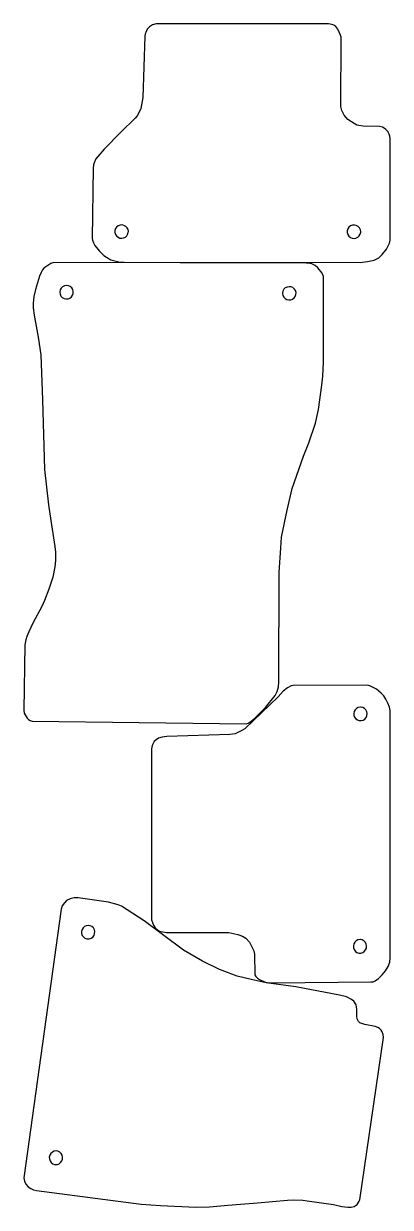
# Model space of a CAD drawing. Header units: millimetres. Extents: x 1880 to 2499, y 1 to 1999.
import ezdxf

# ---------------------------------------------------------------- set-up
doc = ezdxf.new("R2010")
doc.units = ezdxf.units.MM

msp = doc.modelspace()

# ---------------------------------------------------------------- linework, layer by layer
at = {"color": 7}
for points in [[(2050.1, 1596.5), (2448, 1595.8), (2460.7, 1597.3), (2471.5, 1599.8), (2479.5, 1603.7), (2485.5, 1609.2), (2492.5, 1618.4), (2495.5, 1623.9), (2497.5, 1628.6), (2498.6, 1633.8), (2499, 1805), (2498.3, 1809.3), (2497.2, 1812.6), (2494.8, 1816.8), (2491.7, 1820.4), (2488.9, 1822.8), (2485.6, 1824.4), (2480.7, 1825.7), (2453.2, 1825.8), (2445.7, 1826.9), (2442.6, 1827.9), (2433.3, 1833.2), (2427.6, 1837.4), (2420.9, 1844.8), (2417.2, 1852.2), (2415.8, 1859.2), (2415.9, 1976.3), (2415.1, 1979.6), (2410.7, 1989.5), (2407.1, 1994), (2403.7, 1996.4), (2400.1, 1997.8), (2394.7, 1999), (2104.1, 1999), (2097.8, 1996.9), (2092.5, 1993.4), (2088.9, 1989.5), (2086.3, 1984.2), (2085.5, 1981.8), (2085.1, 1978.1), (2081.6, 1874.3), (2078.1, 1855.8), (2076.3, 1851.7), (2071.9, 1843.7), (2068.5, 1839.5), (2044.2, 1815.6), (2016.5, 1787.2), (2002.3, 1771.1), (1999.2, 1764.1), (1998, 1760.9), (1997.8, 1755.9), (1996.2, 1636.1), (1996.8, 1633.3), (1998.2, 1628.8), (2000.6, 1624.8), (2008.1, 1615.2), (2015.5, 1607.9), (2020, 1604.6), (2027.7, 1600.4), (2041.1, 1597.1)], [(2057.1, 1648), (2056.5, 1651.4), (2054.9, 1654.6), (2052.7, 1656.8), (2049.6, 1658.5), (2046.5, 1659.2), (2043, 1658.9), (2040, 1657.8), (2037.2, 1655.6), (2035.4, 1653.1), (2034.3, 1649.8), (2034.2, 1646.7), (2035.2, 1643.3), (2036.9, 1640.7), (2039.6, 1638.4), (2042.5, 1637.2), (2046, 1636.8), (2049.1, 1637.3), (2052.3, 1638.9), (2054.6, 1641), (2056.4, 1644.1), (2057, 1647.1)], [(2449.1, 1647.7), (2448.5, 1651.2), (2446.9, 1654.3), (2444.7, 1656.5), (2441.6, 1658.3), (2438.5, 1658.9), (2435, 1658.7), (2432, 1657.5), (2429.2, 1655.4), (2427.4, 1652.9), (2426.3, 1649.5), (2426.2, 1646.4), (2427.2, 1643), (2428.9, 1640.5), (2431.6, 1638.2), (2434.5, 1636.9), (2438, 1636.5), (2441.1, 1637), (2444.3, 1638.6), (2446.6, 1640.8), (2448.4, 1643.8), (2449, 1646.8)], [(2356.8, 1595), (1931.2, 1595.6), (1926, 1594), (1921, 1590.9), (1914.7, 1586.2), (1912.3, 1583.4), (1909.7, 1579), (1907, 1572.9), (1900.4, 1550.1), (1897.8, 1538.3), (1896.4, 1526.6), (1896.4, 1519.2), (1898.1, 1506.7), (1904.8, 1470), (1909.3, 1440.2), (1912, 1364), (1915.5, 1246.5), (1922.3, 1186.8), (1926, 1160.4), (1933.2, 1116.7), (1934.2, 1106.8), (1934.2, 1092.6), (1933.1, 1082.3), (1929.5, 1064.7), (1923.1, 1044.4), (1915.7, 1025.5), (1910.9, 1015.1), (1895.8, 986.9), (1889.1, 972.7), (1885.7, 964.6), (1884.1, 958.8), (1882.4, 950.3), (1880.5, 840), (1881.4, 835.2), (1886.1, 826.8), (1888.6, 824.5), (1891.4, 822.7), (1894.9, 821.5), (2255.6, 817.3), (2259.2, 818.3), (2263.7, 820.8), (2270.6, 826.6), (2288.4, 844.9), (2305, 865.2), (2308.2, 871.7), (2310.3, 879.6), (2310.9, 887.2), (2311.5, 1072.7), (2314.1, 1114.2), (2315.7, 1132.4), (2324.9, 1177.6), (2333.2, 1214.5), (2352.8, 1268.7), (2361.7, 1291.4), (2372.5, 1324.5), (2378.1, 1348), (2383.7, 1388.9), (2385.3, 1404.1), (2386.1, 1427.7), (2386, 1572.4), (2384.1, 1578), (2376.5, 1587.1), (2372, 1590.9), (2366.8, 1593.4), (2363.5, 1594.2)], [(1941.3, 1545.7), (1941.8, 1542.2), (1943.4, 1539), (1945.6, 1536.8), (1948.7, 1535.1), (1951.8, 1534.4), (1955.4, 1534.7), (1958.3, 1535.8), (1961.1, 1538), (1962.9, 1540.5), (1964, 1543.8), (1964.1, 1546.9), (1963.1, 1550.3), (1961.5, 1552.9), (1958.7, 1555.2), (1955.9, 1556.4), (1952.3, 1556.9), (1949.2, 1556.3), (1946, 1554.7), (1943.7, 1552.6), (1942, 1549.5), (1941.3, 1546.5)], [(2317.1, 1543.8), (2317.6, 1540.4), (2319.2, 1537.2), (2321.4, 1535), (2324.5, 1533.3), (2327.6, 1532.6), (2331.2, 1532.9), (2334.1, 1534), (2336.9, 1536.2), (2338.7, 1538.7), (2339.8, 1542), (2339.9, 1545.1), (2338.9, 1548.5), (2337.3, 1551.1), (2334.5, 1553.4), (2331.7, 1554.6), (2328.1, 1555), (2325, 1554.5), (2321.8, 1552.9), (2319.5, 1550.8), (2317.8, 1547.7), (2317.1, 1544.7)], [(2499, 422.3), (2499, 839.7), (2497.6, 845.5), (2495, 852.2), (2491.6, 859), (2487.9, 864.3), (2483.7, 869), (2475.6, 875.8), (2465.3, 880.6), (2460.7, 882.2), (2335, 882), (2331.5, 881), (2325.5, 877.8), (2318.5, 872.1), (2309.7, 862.9), (2253.3, 808.5), (2248.6, 805.6), (2237, 800.5), (2228.4, 799), (2121.9, 795.6), (2113.9, 794.5), (2107.9, 793), (2104.2, 790.4), (2100.7, 787.2), (2098.7, 784.2), (2097.4, 780.3), (2096.2, 775.2), (2096.2, 486.5), (2099.4, 477.1), (2102.4, 472.9), (2106.2, 469.2), (2109.7, 467.2), (2115, 465.8), (2121.4, 464.9), (2226.6, 464.7), (2241.5, 461.8), (2249.9, 458.8), (2255, 455.6), (2261.3, 448.7), (2268.5, 434), (2269.7, 428.3), (2270.5, 393.7), (2271.9, 390.8), (2274.9, 388), (2278.5, 385.4), (2287, 381.7), (2294.2, 380.2), (2300.2, 379.7), (2466, 381.4), (2469.8, 381.9), (2473.3, 383.5), (2478.8, 387.1), (2485.4, 393.5), (2490.8, 400), (2495.4, 407.7), (2498.4, 414.7)], [(2448.5, 845.4), (2445, 844.8), (2441.9, 843.2), (2439.7, 841), (2437.9, 837.9), (2437.3, 834.8), (2437.6, 831.3), (2438.7, 828.3), (2440.9, 825.5), (2443.4, 823.7), (2446.7, 822.6), (2449.8, 822.5), (2453.2, 823.5), (2455.8, 825.2), (2458.1, 827.9), (2459.3, 830.8), (2459.7, 834.4), (2459.2, 837.5), (2457.6, 840.7), (2455.4, 842.9), (2452.4, 844.7), (2449.4, 845.4)], [(1943.9, 504.2), (1880.5, 51), (1881.6, 45.3), (1884.1, 40.3), (1888.3, 35.4), (1892.4, 32.6), (1896.8, 30.7), (1902.2, 29.2), (2078.6, 6.2), (2111.5, 3.9), (2171.1, 1), (2194.2, 2), (2225, 4.6), (2275.2, 8.7), (2325.6, 13.2), (2335.8, 13.7), (2351.6, 12.9), (2358.8, 12.2), (2403.1, 5.8), (2417.4, 2.5), (2427.2, 1), (2433.2, 1), (2437.8, 2.4), (2442.9, 6), (2446.7, 11.4), (2447.7, 13.9), (2487.4, 287.4), (2487.1, 292.8), (2485.4, 297.1), (2483.3, 300), (2480.5, 302.7), (2477.8, 304.5), (2473.5, 306), (2456.2, 309.4), (2447.4, 312.7), (2445.4, 314.7), (2443.1, 319), (2442.3, 323.5), (2442.4, 335.1), (2442.2, 339.4), (2441.2, 342.9), (2437.4, 349.2), (2433.6, 352), (2425, 356.2), (2413, 359.3), (2339.5, 373.4), (2289.7, 379.7), (2264, 385.4), (2240.6, 391.4), (2210.9, 402.4), (2182, 416.7), (2150.3, 435.2), (2083.8, 484.4), (2045.4, 509.3), (2039.9, 511.7), (2023.6, 516), (1972.2, 523.6), (1965.8, 523.7), (1958.6, 521.7), (1952.9, 518.8), (1949.1, 515.2), (1945.6, 510.1)], [(1987.6, 454.1), (1991.2, 454.2), (1994.5, 455.3), (1997, 457.2), (1999.1, 460.1), (2000.2, 463), (2000.4, 466.6), (1999.7, 469.6), (1998, 472.7), (1995.7, 474.9), (1992.5, 476.4), (1989.5, 476.9), (1986, 476.4), (1983.2, 475.1), (1980.6, 472.7), (1979, 470), (1978.1, 466.6), (1978.2, 463.4), (1979.3, 460), (1981.1, 457.5), (1983.9, 455.3), (1986.8, 454.3)], [(2447.9, 453), (2444.4, 452.5), (2441.3, 450.8), (2439, 448.6), (2437.3, 445.5), (2436.7, 442.5), (2436.9, 438.9), (2438.1, 436), (2440.2, 433.1), (2442.7, 431.3), (2446.1, 430.2), (2449.2, 430.2), (2452.6, 431.1), (2455.1, 432.8), (2457.4, 435.6), (2458.7, 438.4), (2459.1, 442), (2458.5, 445.1), (2456.9, 448.3), (2454.8, 450.5), (2451.7, 452.3), (2448.7, 453)], [(1933.3, 73.3), (1936.8, 73.4), (1940.2, 74.6), (1942.7, 76.4), (1944.8, 79.3), (1945.9, 82.2), (1946.1, 85.8), (1945.4, 88.9), (1943.6, 92), (1941.4, 94.1), (1938.2, 95.7), (1935.2, 96.2), (1931.7, 95.7), (1928.9, 94.3), (1926.3, 92), (1924.6, 89.3), (1923.7, 85.8), (1923.8, 82.7), (1925, 79.3), (1926.8, 76.7), (1929.6, 74.6), (1932.5, 73.5)]]:
    msp.add_lwpolyline(points, close=True, dxfattribs=at)

doc.saveas('drawing.dxf')
